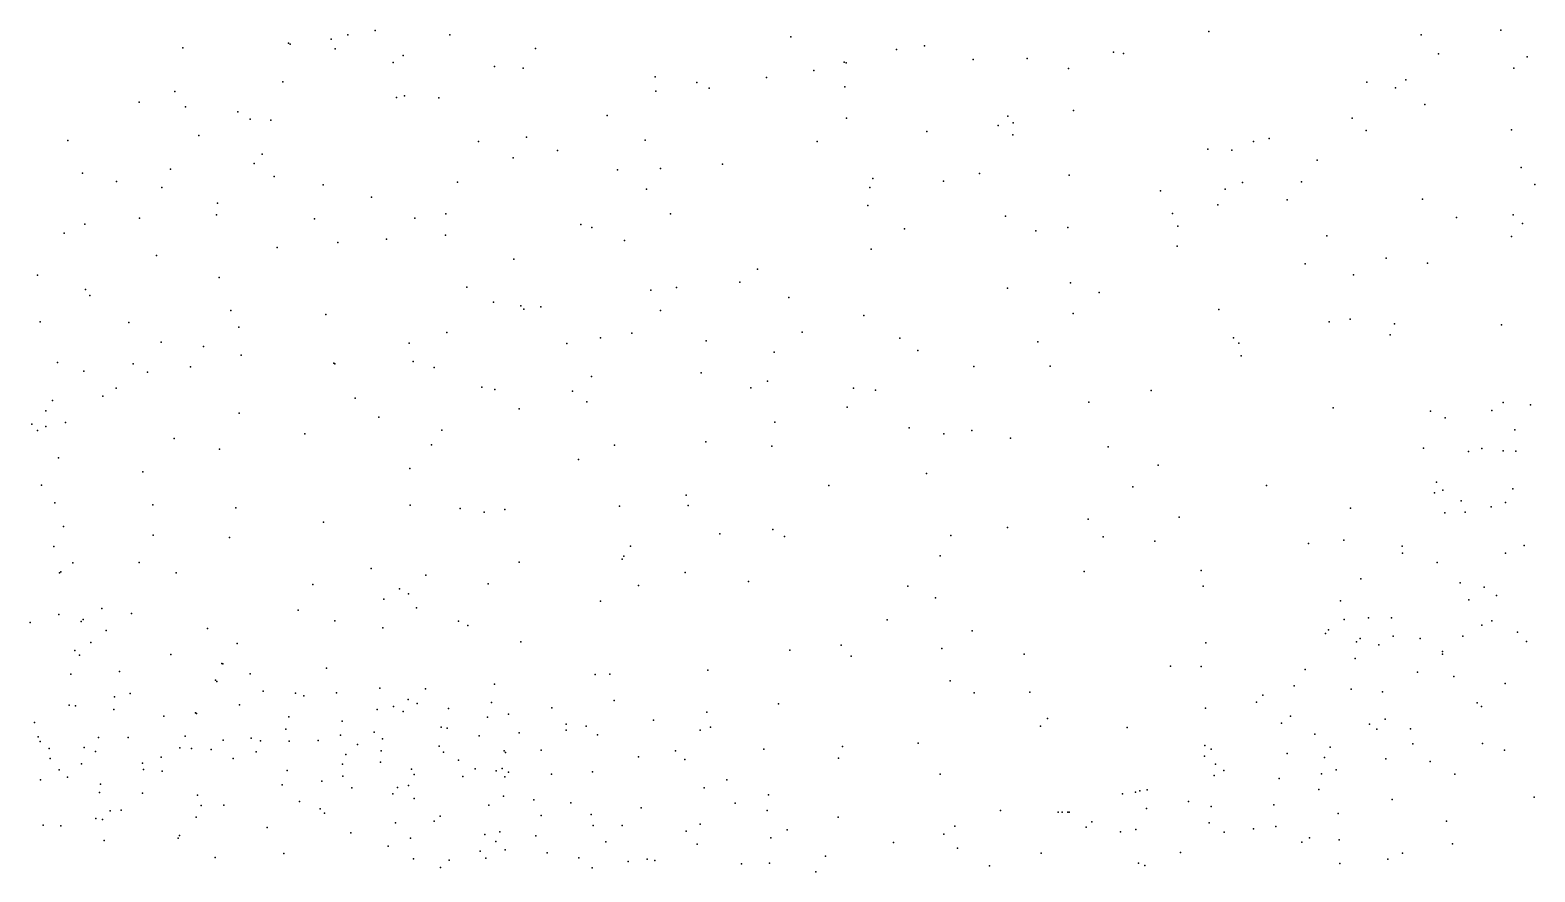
# Model space of a CAD drawing. Header units: metres. Extents: x -24.3 to 24.3, y -27.7 to 27.7.
# Drawn here: x -6.205 to -3.188, y 5.078 to 6.766 of the extents above; entities that cross this region are included whole.
import ezdxf

# ---------------------------------------------------------------- set-up
doc = ezdxf.new("R2010")
doc.units = ezdxf.units.M

msp = doc.modelspace()

# ---------------------------------------------------------------- linework, layer by layer
for p in [(-5.5677, 6.7564, 23.7744), (-5.5133, 6.7654, 18.9723), (-5.3634, 6.7568, 2.3955), (-3.8419, 6.7635, 11.6591), (-3.4162, 6.7568, 15.269), (-3.2568, 6.766, -24.4354), (-5.8986, 6.7306, 1.605), (-5.6866, 6.7399, 1.8879), (-5.6833, 6.7378, 24.0809), (-5.6015, 6.7478, 18.6861), (-5.5934, 6.7281, 18.4461), (-5.1918, 6.7288, 17.96), (-4.6802, 6.7528, -12.5648), (-4.4681, 6.7273, 19.9435), (-4.4121, 6.7346, 3.8836), (-5.4768, 6.7008, 24.4932), (-5.4571, 6.7153, 18.2536), (-4.5732, 6.7015, 11.4241), (-4.5693, 6.7004, 17.5198), (-4.3146, 6.7073, 17.3607), (-4.2064, 6.7089, -24.0578), (-4.0333, 6.7219, 16.7541), (-4.0134, 6.7188, 25.1521), (-3.3817, 6.7182, -20.8125), (-3.2037, 6.7123, -20.5275), (-5.274, 6.6929, 19.4136), (-5.2163, 6.6899, -23.9857), (-4.9516, 6.6726, 3.186), (-4.7285, 6.671, 19.8209), (-4.6341, 6.6849, 25.0396), (-4.1236, 6.6893, 23.1229), (-3.4475, 6.6663, 4.0245), (-3.2307, 6.6896, 25.2383), (-5.9148, 6.6426, -13.6053), (-5.6983, 6.6621, 11.9336), (-4.9502, 6.6435, 19.6967), (-4.8684, 6.6609, 11.4304), (-4.8439, 6.6496, 23.1868), (-4.5715, 6.652, -23.9386), (-3.5251, 6.6614, 25.2417), (-3.4678, 6.6503, -24.1612), (-5.9864, 6.6214, 1.4291), (-5.8929, 6.6124, 23.8074), (-5.4701, 6.6306, 23.3239), (-5.454, 6.6344, 2.1715), (-5.3856, 6.6302, 11.6288), (-3.4093, 6.6168, 11.9595), (-5.7882, 6.6022, 23.5866), (-5.7637, 6.5872, -23.8426), (-5.7219, 6.5854, 24.398), (-5.0477, 6.5947, 17.7307), (-4.5683, 6.5896, 3.691), (-4.2449, 6.5931, -23.7187), (-4.2342, 6.5802, 3.9313), (-4.1135, 6.6045, 20.1787), (-3.555, 6.5892, 15.7079), (-5.8667, 6.555, 12.1297), (-5.2097, 6.5514, 23.1354), (-4.972, 6.5452, -12.8162), (-4.4072, 6.5625, 23.0601), (-4.2641, 6.5745, -12.3437), (-4.2349, 6.5558, 17.081), (-3.7211, 6.5486, 16.0284), (-3.5267, 6.5647, 20.4125), (-3.2351, 6.5663, 3.993), (-6.1289, 6.5449, 12.4195), (-5.7394, 6.5171, 23.2996), (-5.3062, 6.5425, 2.3453), (-5.1473, 6.5246, 24.8804), (-4.6274, 6.5429, 23.0651), (-3.844, 6.5274, 16.403), (-3.7957, 6.5253, -23.7259), (-3.7526, 6.5428, 25.2884), (-5.9236, 6.4869, 24.3275), (-5.7558, 6.4984, 19.1451), (-5.2366, 6.5101, 19.6287), (-5.0271, 6.4856, 2.8974), (-4.9413, 6.4884, 25.0263), (-4.8171, 6.4975, -23.6465), (-3.6251, 6.5054, 3.9925), (-3.2159, 6.4908, 15.2853), (-6.0998, 6.4789, 24.0722), (-6.0313, 6.4622, -23.6368), (-5.7153, 6.4723, 24.5914), (-5.6172, 6.4556, 19.4091), (-5.3483, 6.4609, -23.7305), (-4.5153, 6.4686, 17.3062), (-4.3736, 6.4634, 25.2084), (-4.3015, 6.4786, 11.4567), (-4.1223, 6.4752, -23.3918), (-3.7749, 6.4603, -12.1397), (-3.6565, 6.4615, 22.8221), (-3.1885, 6.4567, 22.5718), (-5.9409, 6.4503, 23.3645), (-5.5201, 6.431, 1.9468), (-4.9691, 6.4472, 19.8745), (-4.5218, 6.4506, -23.4048), (-3.9391, 6.444, 16.7104), (-3.8093, 6.4474, 20.3614), (-3.6852, 6.4258, 11.783), (-3.4135, 6.4267, 25.3519), (-5.8313, 6.3959, 23.1178), (-5.8289, 6.4188, 18.3799), (-5.3714, 6.3973, 24.8575), (-4.9214, 6.3973, 3.1263), (-4.5257, 6.4146, 20.089), (-3.9149, 6.3986, 3.9774), (-3.8241, 6.4154, -23.3707), (-3.2319, 6.3955, 20.5814), (-6.0951, 6.377, -13.8049), (-5.9855, 6.3889, 12.3539), (-5.6346, 6.3879, 18.0478), (-5.4335, 6.3892, 19.6105), (-5.1007, 6.3761, 2.6526), (-5.079, 6.3704, 11.4954), (-4.4519, 6.3676, 3.7577), (-4.2497, 6.3927, -22.8792), (-4.1248, 6.3705, 16.9), (-3.9039, 6.3732, -22.5027), (-3.3456, 6.3904, 15.6235), (-3.2136, 6.3781, 12.1405), (-6.1365, 6.3586, 24.3092), (-5.5879, 6.3399, 22.9896), (-5.49, 6.3471, -13.2908), (-5.3719, 6.3548, 2.1147), (-5.0133, 6.344, 17.4815), (-4.189, 6.3637, 22.9262), (-3.6057, 6.3536, 16.0915), (-3.2351, 6.3523, 3.9321), (-5.9516, 6.3143, 19.0102), (-5.7092, 6.3302, 12.021), (-5.2351, 6.3068, 17.5968), (-4.5191, 6.3269, 22.9187), (-3.9057, 6.3331, 11.6497), (-3.4865, 6.309, 3.9404), (-6.1899, 6.2748, 22.7351), (-4.7465, 6.2869, 25.167), (-3.6488, 6.2976, -22.9385), (-3.5521, 6.2751, -23.2759), (-3.4036, 6.2988, 15.8342), (-6.0936, 6.246, 24.5258), (-5.826, 6.2699, 18.1629), (-5.3294, 6.2504, 19.8115), (-4.9603, 6.2449, 2.9497), (-4.9089, 6.2499, 22.8526), (-4.7824, 6.2607, -12.692), (-4.2455, 6.2483, -22.5221), (-4.1196, 6.2594, 25.3681), (-6.0847, 6.2339, 18.8475), (-5.2761, 6.2203, 11.6554), (-4.6841, 6.2301, 17.2099), (-4.0619, 6.24, -22.284), (-5.8026, 6.2037, 1.4362), (-5.6119, 6.1957, 19.6801), (-5.2212, 6.2131, 25.0531), (-5.2148, 6.2068, -23.4091), (-5.1811, 6.2115, 2.3627), (-4.9414, 6.2041, -23.1417), (-4.5336, 6.1938, 11.4173), (-4.1141, 6.1977, -12.2636), (-3.8222, 6.2056, 22.7889), (-3.5588, 6.1865, 22.6969), (-6.1842, 6.1809, 22.5267), (-6.0066, 6.1798, 18.4055), (-5.7864, 6.1707, 22.8708), (-5.3691, 6.16, 2.0055), (-4.9989, 6.1582, 20.0109), (-4.657, 6.1603, 22.8233), (-3.6012, 6.1809, 16.2404), (-3.4785, 6.1548, -22.3267), (-3.4698, 6.1773, 11.9475), (-3.2552, 6.1752, -23.4196), (-5.9421, 6.1406, 1.2185), (-5.8568, 6.1317, 12.3958), (-5.4449, 6.1382, 25.0157), (-5.129, 6.1375, 17.3813), (-5.0611, 6.1487, -12.9041), (-4.8493, 6.1427, 3.1566), (-4.4614, 6.1483, 25.3096), (-4.4252, 6.1234, 3.7136), (-4.1846, 6.1408, 11.5268), (-3.7929, 6.1489, 20.5047), (-3.7822, 6.1382, 11.7437), (-6.1496, 6.0993, 22.8704), (-5.998, 6.0968, 22.8649), (-5.7819, 6.1144, 24.8562), (-5.5956, 6.0983, 22.7657), (-5.5938, 6.097, 1.6531), (-5.4368, 6.1016, 17.5699), (-4.7133, 6.1201, 3.3681), (-3.7775, 6.113, 16.5869), (-6.0969, 6.0822, 1.0141), (-5.9693, 6.0803, 12.6024), (-5.8832, 6.0906, 18.0258), (-5.3947, 6.0898, 11.8076), (-5.0797, 6.0713, 2.5543), (-4.8598, 6.0788, 11.4933), (-4.3132, 6.0918, 22.762), (-4.1603, 6.0925, 16.9415), (-6.032, 6.0479, 24.7645), (-5.2994, 6.0502, 22.6814), (-5.2732, 6.0453, 19.9608), (-5.1178, 6.0424, 25.1537), (-4.7599, 6.049, 25.2594), (-4.7265, 6.0619, -22.7267), (-4.5544, 6.0484, 20.2995), (-4.5102, 6.0441, -22.5155), (-3.9579, 6.0436, 3.8941), (-6.1733, 6.003, 23.0857), (-6.1601, 6.0231, 22.5704), (-6.0586, 6.0318, 19.458), (-5.5533, 6.0282, 19.8401), (-5.2244, 6.0068, 2.1703), (-5.0885, 6.0205, 22.6237), (-4.5671, 6.0102, 3.5349), (-4.0824, 6.0198, 22.7347), (-3.5931, 6.0084, 11.8804), (-3.275, 6.0033, 16.0024), (-3.2519, 6.0192, -22.9795), (-3.1976, 6.0144, 26.978), (-6.2015, 5.9758, 22.8113), (-6.1337, 5.9791, 22.9493), (-5.7859, 5.9982, -13.5911), (-5.5054, 5.9901, -23.3494), (-4.7123, 5.9797, 17.0766), (-3.3979, 6.0018, 3.8782), (-3.3684, 5.9888, 25.4549), (-6.19, 5.9631, 22.3847), (-6.1733, 5.9716, -23.3947), (-5.9159, 5.9469, 22.696), (-5.654, 5.9568, 25.0259), (-5.3793, 5.9641, 1.8858), (-4.4429, 5.9684, -12.439), (-4.3733, 5.9563, 25.4254), (-4.3171, 5.9633, 20.4087), (-4.2399, 5.9477, 3.7594), (-3.2287, 5.9648, 26.8498), (-5.825, 5.9261, -23.3977), (-5.3999, 5.9344, -13.2215), (-5.0331, 5.934, 11.665), (-4.8501, 5.9403, 20.2359), (-4.7178, 5.9321, -12.6279), (-4.0437, 5.9305, 16.8305), (-3.4121, 5.9279, -11.981), (-3.3216, 5.9211, 27.2745), (-3.2949, 5.9269, 27.3961), (-3.2524, 5.9228, 27.6561), (-3.2265, 5.9215, 27.806), (-6.1477, 5.9083, -13.8645), (-5.4435, 5.8868, 17.4226), (-5.1054, 5.9054, 20.1395), (-3.9436, 5.8935, 20.5718), (-6.1816, 5.8537, 18.3362), (-5.9787, 5.8805, 12.7951), (-4.604, 5.8527, 25.4029), (-4.4081, 5.877, 22.6389), (-3.7267, 5.8529, 16.6466), (-3.3855, 5.8594, 27.3574), (-4.8898, 5.8336, 17.0795), (-3.9941, 5.8504, -22.139), (-3.3899, 5.8382, 27.1293), (-3.3729, 5.8435, 27.5531), (-3.336, 5.8225, 27.8022), (-3.2328, 5.8461, -22.3677), (-6.155, 5.818, 19.5305), (-5.9585, 5.8143, 17.8577), (-5.7924, 5.8082, 17.6936), (-5.4432, 5.8133, 12.1042), (-5.3424, 5.8071, -23.1713), (-5.2944, 5.7998, 2.0134), (-5.2532, 5.8047, 11.9125), (-5.0231, 5.8116, 25.2863), (-4.8859, 5.8131, 2.9259), (-3.5579, 5.8077, 25.497), (-3.3688, 5.7982, 26.7426), (-3.3286, 5.7993, 26.6045), (-3.2759, 5.8104, 28.0269), (-3.2476, 5.8187, 26.4262), (-6.1376, 5.7709, 22.642), (-5.6165, 5.7797, 17.5241), (-4.716, 5.7647, 11.5808), (-4.2453, 5.7688, 16.8579), (-4.0841, 5.7852, 25.5304), (-3.9014, 5.7897, 11.6949), (-5.9579, 5.7536, 25.0162), (-5.8052, 5.7488, 12.6829), (-5.0013, 5.7313, -12.848), (-4.8223, 5.7563, 22.4773), (-4.6925, 5.7507, 20.4314), (-4.3589, 5.7528, 25.502), (-4.0541, 5.7503, 3.7996), (-3.9504, 5.7412, 16.7409), (-3.6421, 5.7369, 3.8223), (-3.5716, 5.7433, 16.4363), (-3.4547, 5.7314, 26.892), (-3.2097, 5.7329, 26.2377), (-6.1573, 5.7307, 22.8198), (-5.0178, 5.7052, 22.3877), (-5.0145, 5.7113, -22.8269), (-4.3808, 5.7121, -22.272), (-3.4542, 5.7175, 27.6911), (-3.2477, 5.7175, 28.2879), (-6.1455, 5.6778, 15.6613), (-6.1429, 5.6801, 16.0924), (-6.1189, 5.6977, 15.9296), (-5.986, 5.6983, 13.0017), (-5.9117, 5.6776, 19.8152), (-5.5209, 5.6865, 20.0818), (-5.4118, 5.6734, 22.3512), (-5.2246, 5.6992, 25.278), (-4.8918, 5.6783, 25.3982), (-4.0922, 5.6804, 11.6232), (-3.8574, 5.6828, -12.0617), (-3.3847, 5.6987, 26.5419), (-5.6381, 5.6546, 22.3535), (-5.4642, 5.6457, 1.6852), (-5.2863, 5.6556, 17.202), (-4.9855, 5.6526, 11.7834), (-4.7648, 5.6602, 16.9461), (-4.4457, 5.6514, 16.846), (-3.8536, 5.651, 20.6974), (-3.5372, 5.6657, 27.3229), (-3.3384, 5.6578, 28.1739), (-3.29, 5.6491, 16.3366), (-5.4959, 5.625, 12.3902), (-5.4464, 5.6361, 25.2375), (-5.0613, 5.6214, 17.0642), (-4.3901, 5.6275, 11.5664), (-3.5779, 5.6215, 22.649), (-3.3209, 5.6235, 22.6636), (-3.2652, 5.6327, 20.7362), (-6.1473, 5.5945, 25.0284), (-6.1021, 5.5804, 16.2417), (-6.0984, 5.5846, 19.7058), (-6.0612, 5.6063, 0.9517), (-6.0016, 5.5962, 15.8457), (-5.6675, 5.6029, 25.1819), (-5.5936, 5.5814, 12.582), (-5.4305, 5.6078, -13.243), (-5.3463, 5.5808, 20.2551), (-4.4866, 5.5839, 3.505), (-3.5705, 5.5845, 27.6319), (-3.5218, 5.588, 27.8023), (-3.476, 5.5877, 27.9844), (-3.2748, 5.5817, 3.7737), (-6.2047, 5.578, 22.7571), (-6.0524, 5.5624, 15.5742), (-5.8489, 5.5666, -23.3855), (-5.4977, 5.5673, 17.316), (-5.3274, 5.5726, 12.2299), (-4.3166, 5.5614, 22.5107), (-3.6082, 5.5561, 27.5089), (-3.6025, 5.5637, 27.1839), (-3.4723, 5.551, 26.5613), (-3.3332, 5.5507, 12.1062), (-3.2947, 5.5731, 26.1946), (-3.2232, 5.559, 28.5504), (-6.1148, 5.5219, 16.3701), (-6.0832, 5.5381, 13.2549), (-5.7895, 5.5362, 19.9879), (-5.2208, 5.5398, 22.2045), (-4.682, 5.5227, 25.5098), (-4.5792, 5.5332, -22.4549), (-4.3774, 5.5263, 25.5639), (-3.8482, 5.5375, 22.5854), (-3.546, 5.5395, 26.7692), (-3.5388, 5.546, 3.7844), (-3.5016, 5.5334, 20.7209), (-3.4183, 5.5462, 26.4463), (-3.3739, 5.52, 26.3276), (-3.2051, 5.5404, 25.5246), (-6.1055, 5.5128, 15.4731), (-5.9224, 5.5141, 15.6494), (-5.8207, 5.4962, -13.5822), (-5.8181, 5.4957, 22.2337), (-4.5591, 5.5107, 22.3306), (-4.2125, 5.515, 3.6565), (-3.9189, 5.4908, 25.577), (-3.8577, 5.4902, -22.1026), (-3.549, 5.5063, 27.935), (-3.374, 5.5146, -11.8673), (-6.123, 5.4746, 17.9607), (-6.0258, 5.4804, 16.2111), (-5.833, 5.4629, 17.5627), (-5.8304, 5.4603, 15.5324), (-5.7639, 5.4757, 15.771), (-5.6107, 5.4866, 1.4703), (-5.0721, 5.4739, 20.4609), (-5.0428, 5.4747, 12.0039), (-4.8465, 5.4825, 22.2402), (-4.3603, 5.4617, 20.6458), (-3.6491, 5.4842, 27.0341), (-3.424, 5.4785, 28.328), (-3.3511, 5.4702, 28.5038), (-6.0352, 5.4293, 16.3939), (-6.004, 5.4361, 17.7283), (-5.7377, 5.4405, 16.0746), (-5.6725, 5.4366, 17.4079), (-5.6563, 5.4315, 15.9868), (-5.5907, 5.4372, 15.8789), (-5.5035, 5.4469, 15.7187), (-5.4124, 5.4454, 15.6374), (-5.2737, 5.4546, 25.388), (-4.3123, 5.437, 16.7408), (-4.2008, 5.4385, 11.7037), (-3.734, 5.4329, 27.4198), (-3.6709, 5.4514, 27.6793), (-3.557, 5.4444, 28.0536), (-3.4938, 5.4395, 28.2369), (-3.2483, 5.4563, 26.0668), (-6.1263, 5.4125, 16.5021), (-6.1134, 5.4114, 25.1541), (-6.0371, 5.4036, 15.3448), (-5.7847, 5.4134, 13.0567), (-5.509, 5.4038, 15.4907), (-5.4765, 5.41, 22.1108), (-5.4569, 5.4001, 16.0901), (-5.4471, 5.4239, 15.8307), (-5.4286, 5.4157, 12.5458), (-5.3663, 5.4058, 15.9295), (-5.2796, 5.418, 15.7044), (-5.1591, 5.4071, 15.6718), (-5.0339, 5.4219, 16.9574), (-4.7043, 5.4152, 20.5937), (-3.8485, 5.4063, 16.686), (-3.7468, 5.4186, 27.2928), (-3.3039, 5.4174, 20.7269), (-3.2956, 5.4101, -22.2136), (-6.1959, 5.3777, 0.8116), (-5.9365, 5.3907, 1.1048), (-5.8733, 5.397, 16.2926), (-5.8713, 5.3961, 15.3541), (-5.6864, 5.3895, 15.3667), (-5.5789, 5.3806, -23.2909), (-5.288, 5.3884, 15.4653), (-5.2456, 5.3945, 15.9314), (-5.1299, 5.3747, 15.5283), (-5.0902, 5.3705, 16.0535), (-4.9551, 5.3823, 2.5572), (-4.848, 5.3985, -22.7012), (-4.1794, 5.3706, 22.4285), (-4.1654, 5.3857, -12.1758), (-3.6966, 5.3767, 27.8112), (-3.6786, 5.3905, 26.889), (-3.5197, 5.3748, 28.3388), (-3.4888, 5.3846, 26.4479), (-6.1882, 5.3491, 17.6164), (-6.1848, 5.3398, 17.4053), (-6.0676, 5.3481, 15.2408), (-6.0079, 5.3477, 17.5308), (-5.8938, 5.3503, 17.5889), (-5.8178, 5.3423, 17.4725), (-5.7614, 5.3464, 17.3331), (-5.7426, 5.3413, 1.3271), (-5.6921, 5.3642, 22.086), (-5.6851, 5.3403, 17.2342), (-5.6275, 5.3419, 15.2548), (-5.5827, 5.3522, 17.446), (-5.5152, 5.3583, 20.2833), (-5.4982, 5.345, 17.5296), (-5.3806, 5.3683, 15.3321), (-5.3686, 5.3662, 1.8143), (-5.3049, 5.3513, 16.1642), (-5.2246, 5.3568, -13.0408), (-5.1302, 5.3628, -22.9525), (-5.0676, 5.3529, 25.4889), (-4.8615, 5.3622, 2.7636), (-4.8412, 5.3683, -12.7045), (-4.0058, 5.3679, 20.7438), (-3.6295, 5.3543, 26.6861), (-3.5052, 5.3644, 12.0886), (-3.4379, 5.3651, 28.5173), (-6.1668, 5.3258, 17.7978), (-6.0963, 5.3277, 17.3124), (-6.0734, 5.3194, 17.8777), (-5.9047, 5.3271, 17.2818), (-5.8809, 5.3254, 17.8845), (-5.8418, 5.3237, 16.4425), (-5.7517, 5.3188, 17.9644), (-5.5718, 5.3138, 16.316), (-5.5483, 5.3337, 17.74), (-5.5009, 5.321, 12.7628), (-5.385, 5.3302, 17.2398), (-5.376, 5.3184, 17.3866), (-5.2545, 5.3211, 20.4815), (-5.2517, 5.3175, 15.3168), (-5.1802, 5.3225, 22.0364), (-4.9855, 5.3092, 16.1855), (-4.9114, 5.3213, 15.9583), (-4.734, 5.3242, 22.1198), (-4.5762, 5.3295, 16.7561), (-4.4246, 5.3365, -12.3892), (-3.8508, 5.3103, 27.6922), (-3.8499, 5.332, 27.5706), (-3.8373, 5.3243, 27.2701), (-3.6853, 5.3158, 28.0323), (-3.5992, 5.3282, 28.2303), (-3.4332, 5.3353, 3.7426), (-3.2936, 5.3357, 22.6849), (-3.2493, 5.3226, 26.0112), (-6.1643, 5.3056, 17.1313), (-6.1467, 5.2829, 17.0069), (-6.1016, 5.2952, 16.7135), (-5.9797, 5.2963, 18.0192), (-5.9773, 5.2836, 19.9913), (-5.9418, 5.3083, 15.1906), (-5.9397, 5.2803, 16.6235), (-5.7974, 5.3059, 17.1518), (-5.6896, 5.2814, 17.0086), (-5.5783, 5.2945, 17.9182), (-5.5024, 5.2982, 17.0534), (-5.4402, 5.2845, 17.7918), (-5.3457, 5.3025, 17.5028), (-5.3127, 5.285, 17.6227), (-5.2706, 5.2807, 16.301), (-5.2585, 5.2858, 17.3672), (-5.0776, 5.2791, 15.3575), (-4.8922, 5.3039, 15.8102), (-4.5841, 5.3064, 3.2259), (-3.8284, 5.2941, 27.0189), (-3.812, 5.2819, 3.7236), (-3.6103, 5.3078, -11.8841), (-3.5869, 5.2829, 28.4626), (-3.4875, 5.3051, 25.5855), (-3.3982, 5.2999, 26.2277), (-6.1841, 5.2632, 16.8693), (-6.1299, 5.2685, -13.7461), (-6.0633, 5.2544, 16.884), (-5.6994, 5.2526, 25.3691), (-5.6201, 5.2604, 16.9096), (-5.5777, 5.2704, 16.4266), (-5.446, 5.2517, 17.117), (-5.4346, 5.2738, 16.3709), (-5.3373, 5.2695, 17.0639), (-5.2534, 5.2692, 2.0064), (-5.2461, 5.2782, 17.1549), (-5.1594, 5.2742, 12.3645), (-4.8084, 5.2626, 15.9263), (-4.3808, 5.2744, 3.5007), (-3.8316, 5.2713, 22.5213), (-3.7014, 5.2654, 26.6517), (-3.6165, 5.2749, -22.225), (-3.3491, 5.274, 28.749), (-6.0658, 5.2375, 0.9666), (-5.9791, 5.236, 16.7568), (-5.8694, 5.2323, 15.1064), (-5.6647, 5.2195, 18.2021), (-5.5599, 5.247, 15.116), (-5.4774, 5.235, 16.9062), (-5.468, 5.2474, 17.9728), (-5.4351, 5.2258, 15.1157), (-5.2558, 5.2303, 15.2103), (-5.1951, 5.2227, 17.0576), (-4.8533, 5.2468, 15.5198), (-4.7249, 5.2331, 2.965), (-4.0149, 5.2347, 16.6321), (-3.9889, 5.2383, 27.2821), (-3.9805, 5.2406, 27.7364), (-3.9659, 5.2429, 27.1621), (-3.8831, 5.2196, 26.9381), (-3.6217, 5.2438, 20.7959), (-3.4746, 5.2232, 28.6959), (-3.1901, 5.228, 28.8793), (-6.0443, 5.2008, 25.3269), (-6.0221, 5.2021, 18.2156), (-5.8717, 5.1881, 18.3053), (-5.8618, 5.2114, 13.2747), (-5.8164, 5.2124, 16.6863), (-5.6232, 5.2047, 16.6064), (-5.6143, 5.1958, 16.7509), (-5.3828, 5.1903, 16.5614), (-5.2851, 5.2123, 16.9395), (-5.1806, 5.1914, 17.6977), (-5.1206, 5.2168, 16.4104), (-5.08, 5.1937, 20.6521), (-4.9802, 5.2069, 15.3089), (-4.7913, 5.2161, 16.0699), (-4.7273, 5.2015, 15.6158), (-4.2596, 5.2013, 11.8173), (-4.1439, 5.1981, -22.3253), (-4.1358, 5.1982, 25.6324), (-4.1246, 5.1983, 27.6115), (-4.1217, 5.198, 27.4651), (-3.9667, 5.2055, 27.8832), (-3.8377, 5.2093, 26.8275), (-3.7116, 5.2127, 28.382), (-3.5828, 5.1951, 16.6535), (-6.1788, 5.1721, 15.0689), (-6.1429, 5.1704, 18.2296), (-6.0729, 5.1855, 13.4949), (-6.0599, 5.1836, 15.0707), (-5.7292, 5.1672, -13.4687), (-5.4722, 5.1766, 1.6663), (-5.3946, 5.1801, 18.0665), (-5.2629, 5.1589, 15.0615), (-5.0762, 5.1714, 17.5127), (-5.0181, 5.1713, 2.4127), (-4.8896, 5.16, 21.9448), (-4.8616, 5.1742, 25.5656), (-4.6871, 5.1627, 15.9824), (-4.5852, 5.1878, 11.9561), (-4.3515, 5.1701, 22.165), (-4.088, 5.1681, 27.1959), (-4.0764, 5.1786, 27.7699), (-4.0189, 5.1586, 27.0426), (-3.9882, 5.1635, -12.0341), (-3.8412, 5.1766, 28.1751), (-3.8114, 5.1578, 28.3136), (-3.7528, 5.1648, 26.5371), (-3.7078, 5.1695, 28.5249), (-3.3657, 5.18, 28.8353), (-6.0562, 5.141, 18.327), (-5.9077, 5.1457, 1.1508), (-5.9054, 5.1514, 21.9305), (-5.5618, 5.1569, 15.016), (-5.4872, 5.13, 21.8486), (-5.4421, 5.1461, 14.9723), (-5.2932, 5.1535, 16.6776), (-5.2709, 5.1396, 16.9558), (-5.1907, 5.1505, 16.5919), (-5.0504, 5.1389, 17.1585), (-4.8679, 5.1337, 16.3134), (-4.7203, 5.1468, 15.4711), (-4.474, 5.1374, 3.3151), (-4.373, 5.1542, 16.6414), (-3.6556, 5.1382, 12.0944), (-3.6404, 5.1466, 28.6336), (-3.5807, 5.1425, 26.3104), (-3.3537, 5.1347, 12.2357), (-5.8335, 5.1071, 18.4857), (-5.6962, 5.1153, 18.4267), (-5.436, 5.1047, 20.5025), (-5.365, 5.102, 18.1851), (-5.3028, 5.1201, -23.2194), (-5.291, 5.1057, 25.5108), (-5.2528, 5.1227, 17.9988), (-5.1683, 5.1166, 17.8799), (-5.1047, 5.1067, 16.742), (-5.0058, 5.0991, 17.6254), (-4.9677, 5.1041, 15.0629), (-4.9524, 5.1011, 20.8125), (-4.6106, 5.1101, 16.6726), (-4.3461, 5.126, 25.643), (-4.1783, 5.1158, 27.2684), (-3.8987, 5.1174, 26.7171), (-3.4833, 5.1041, 28.8337), (-3.4541, 5.1161, 26.1791), (-5.3821, 5.0871, 14.8864), (-5.0778, 5.0863, 14.9688), (-4.7785, 5.0946, 15.2499), (-4.7226, 5.0957, 16.1723), (-4.6301, 5.0783, 16.0525), (-4.2815, 5.0904, 27.5612), (-3.9828, 5.096, 26.832), (-3.9705, 5.0913, 28.1835), (-3.5794, 5.0952, 28.7542)]:
    msp.add_point(p)

doc.saveas('drawing.dxf')
